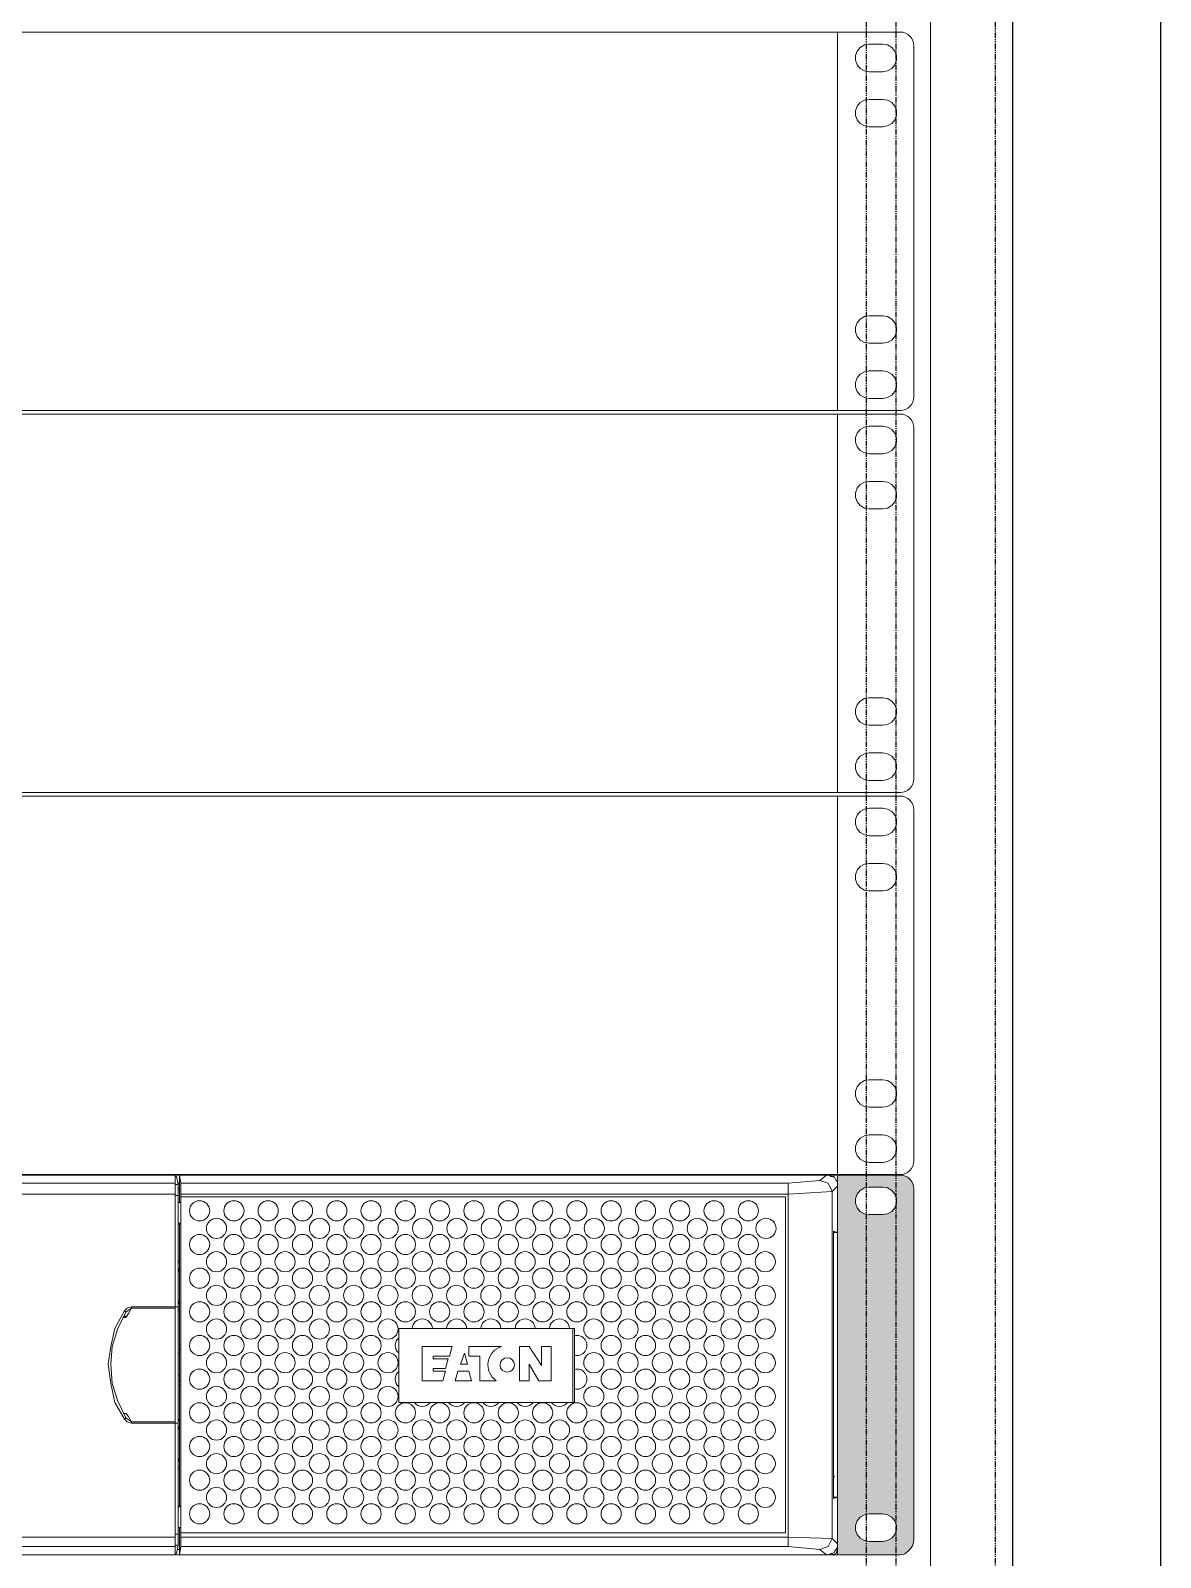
# Model space of a CAD drawing. Header units: millimetres. Extents: x 13198 to 24643, y -4481 to 8091.
# Drawn here: x 16512.4 to 16775.3, y 5222.4 to 5577.7 of the extents above; entities that cross this region are included whole.
import ezdxf

# ---------------------------------------------------------------- set-up
doc = ezdxf.new("R2010")
doc.units = ezdxf.units.MM
doc.header["$MEASUREMENT"] = 0
doc.linetypes.add('PHANTOM', pattern=[2.5, 1.25, -0.25, 0.25, -0.25, 0.25, -0.25])
for name, color, linetype in [('0. FORM', 7, 'Continuous'), ('2730M', 2, 'Continuous'), ('MTG-FRAME', 7, 'Continuous'), ('P', 255, 'Continuous'), ('V-FRAME', 5, 'Continuous')]:
    doc.layers.add(name, color=color, linetype=linetype)

# ---------------------------------------------------------------- blocks, each defined once
blk = doc.blocks.new('ups 9px')
at = {"linetype": 'Continuous', "lineweight": -3}
h = blk.add_hatch(color=254, dxfattribs=at)
h.dxf.hatch_style = 1
h.paths.add_polyline_path([(40880.29, 3627.38), (40865.57, 3627.38), (40864.94, 3627.31), (40864.34, 3627.13), (40863.79, 3626.84), (40863.3, 3626.44), (40862.9, 3625.95), (40862.61, 3625.4), (40862.43, 3624.8), (40862.36, 3624.17), (40862.36, 3542.48), (40862.43, 3541.86), (40862.61, 3541.26, 0.233797), (40865.14, 3539.04), (40865.76, 3538.98), (40880.29, 3538.98)])
h.paths.add_polyline_path([(40872.77, 3618.16), (40869.57, 3618.16), (40868.48, 3618.35), (40867.52, 3618.9), (40866.8, 3619.76), (40866.42, 3620.8), (40866.42, 3621.91), (40866.8, 3622.96), (40867.52, 3623.81), (40868.48, 3624.37), (40869.57, 3624.56), (40872.77, 3624.56), (40873.87, 3624.37), (40874.83, 3623.81), (40875.55, 3622.96), (40875.93, 3621.91), (40875.93, 3620.8), (40875.55, 3619.76), (40874.83, 3618.9), (40873.87, 3618.35)], flags=16)
h.paths.add_polyline_path([(40872.77, 3548.5), (40873.87, 3548.31), (40874.83, 3547.75), (40875.55, 3546.9), (40875.93, 3545.85), (40875.93, 3544.74), (40875.55, 3543.7), (40874.83, 3542.85), (40873.87, 3542.29), (40872.77, 3542.1), (40869.57, 3542.1), (40868.48, 3542.29), (40867.52, 3542.85), (40866.8, 3543.7), (40866.42, 3544.74), (40866.42, 3545.85), (40866.8, 3546.9), (40867.52, 3547.75), (40868.48, 3548.31), (40869.57, 3548.5)], flags=16)
h.paths.add_polyline_path([(41348.94, 3624.17), (41348.88, 3624.8), (41348.69, 3625.4), (41348.4, 3625.95), (41348, 3626.44), (41347.52, 3626.84), (41346.96, 3627.13), (41346.36, 3627.31), (41345.74, 3627.38), (41331.2, 3627.38), (41331.2, 3625.78), (41331.2, 3538.98), (41345.74, 3538.98), (41346.36, 3539.04, 0.235529), (41348.88, 3541.86), (41348.94, 3542.48)])
h.paths.add_polyline_path([(41338.53, 3618.16), (41337.43, 3618.35), (41336.47, 3618.9), (41335.76, 3619.76), (41335.38, 3620.8), (41335.38, 3621.91), (41335.76, 3622.96), (41336.47, 3623.81), (41337.43, 3624.37), (41338.53, 3624.56), (41341.73, 3624.56), (41342.82, 3624.37), (41343.79, 3623.81), (41344.5, 3622.96), (41344.88, 3621.91), (41344.88, 3620.8), (41344.5, 3619.76), (41343.79, 3618.9), (41342.82, 3618.35), (41341.73, 3618.16)], flags=16)
h.paths.add_polyline_path([(41341.73, 3548.5), (41342.82, 3548.31), (41343.79, 3547.75), (41344.5, 3546.9), (41344.88, 3545.85), (41344.88, 3544.74), (41344.5, 3543.7), (41343.79, 3542.85), (41342.82, 3542.29), (41341.73, 3542.1), (41338.53, 3542.1), (41337.43, 3542.29), (41336.47, 3542.85), (41335.76, 3543.7), (41335.38, 3544.74), (41335.38, 3545.85), (41335.76, 3546.9), (41336.47, 3547.75), (41337.43, 3548.31), (41338.53, 3548.5)], flags=16)
at = {"color": 7, "lineweight": 13}
blk.add_line((41331.2, 3539.28), (41331.2, 3539.28), dxfattribs=at)
at = {"layer": '2730M', "color": 7, "lineweight": 13}
for p, q in [((41345.93, 3627.38), (40865.76, 3627.38)), ((41346.36, 3627.31), (41345.74, 3627.38)), ((41345.74, 3627.38), (41345.93, 3627.38)), ((41346.96, 3627.13), (41346.36, 3627.31)), ((41347.52, 3626.84), (41346.96, 3627.13)), ((41348, 3626.44), (41347.52, 3626.84)), ((41348.4, 3625.95), (41348, 3626.44)), ((41348.69, 3625.4), (41348.4, 3625.95)), ((41348.88, 3624.8), (41348.69, 3625.4)), ((41348.94, 3624.17), (41348.88, 3624.8)), ((41348.94, 3542.48), (41348.94, 3624.17)), ((41348.88, 3541.86), (41348.94, 3542.48)), ((40865.76, 3538.98), (41345.74, 3538.98)), ((41345.74, 3538.98), (41346.36, 3539.04))]:
    blk.add_line(p, q, dxfattribs=at)
for points in [[(41331.2, 3627.38), (41331.2, 3538.98)], [(41341.73, 3624.56), (41338.53, 3624.56), (41337.43, 3624.37), (41336.47, 3623.81), (41335.76, 3622.96), (41335.38, 3621.91), (41335.38, 3620.8), (41335.76, 3619.76), (41336.47, 3618.9), (41337.43, 3618.35), (41338.53, 3618.16), (41341.73, 3618.16), (41342.82, 3618.35), (41343.79, 3618.9), (41344.5, 3619.76), (41344.88, 3620.8), (41344.88, 3621.91), (41344.5, 3622.96), (41343.79, 3623.81), (41342.82, 3624.37), (41341.73, 3624.56)], [(41338.53, 3548.5), (41337.43, 3548.31), (41336.47, 3547.75), (41335.76, 3546.9), (41335.38, 3545.85), (41335.38, 3544.74), (41335.76, 3543.7), (41336.47, 3542.85), (41337.43, 3542.29), (41338.53, 3542.1), (41341.73, 3542.1), (41342.82, 3542.29), (41343.79, 3542.85), (41344.5, 3543.7), (41344.88, 3544.74), (41344.88, 3545.85), (41344.5, 3546.9), (41343.79, 3547.75), (41342.82, 3548.31), (41341.73, 3548.5), (41338.53, 3548.5)]]:
    blk.add_lwpolyline(points, dxfattribs=at)
blk.add_arc((41344.8, 3542.97), 4.23, 291.6883, 344.7014, dxfattribs=at)
at = {"layer": 'P', "color": 7, "lineweight": 13}
for points in [[(41331.2, 3627.38), (40881.9, 3627.38)], [(41177.07, 3625.46), (41035.71, 3625.46)], [(41177.07, 3627.38), (41177.07, 3625.46)], [(41177.07, 3627.06), (41177.39, 3627.06)], [(41177.07, 3622.91), (41177.07, 3625.46)], [(41177.07, 3625.14), (41177.71, 3625.14)], [(41177.71, 3625.14), (41177.39, 3627.06)], [(41178.03, 3625.46), (41177.71, 3625.46)], [(41177.71, 3625.46), (41177.71, 3625.46)], [(41177.71, 3625.14), (41177.71, 3622.59)], [(41178.03, 3620.99), (41178.03, 3627.38)], [(41178.35, 3625.46), (41178.03, 3627.38)], [(41319.72, 3625.46), (41178.35, 3625.46)], [(41178.35, 3622.91), (41178.35, 3625.46)], [(41319.72, 3622.91), (41329.93, 3623.55), (41328.97, 3625.46), (41327.06, 3626.1)], [(41327.06, 3626.1), (41319.72, 3625.46)], [(41319.72, 3625.46), (41319.72, 3540.9)], [(41327.06, 3626.1), (41328.65, 3627.38)], [(41331.2, 3624.82), (41331.2, 3625.78), (41330.88, 3626.1), (41330.57, 3626.74), (41330.25, 3627.06), (41329.61, 3627.06), (41329.29, 3627.38), (41328.65, 3627.38)], [(41329.93, 3623.55), (41331.2, 3624.82)], [(41331.2, 3625.78), (41331.2, 3627.38)], [(41331.2, 3624.82), (41331.2, 3540.26)], [(41177.07, 3622.91), (41035.71, 3622.91)], [(41177.07, 3596.74), (41177.07, 3622.91)], [(41177.07, 3622.59), (41177.71, 3622.59)], [(41177.71, 3624.18), (41178.03, 3624.18)], [(41177.71, 3622.59), (41177.71, 3596.74)], [(41177.71, 3620.99), (41178.35, 3620.99)], [(41319.72, 3622.91), (41178.35, 3622.91)], [(41178.35, 3622.91), (41178.35, 3622.27)], [(41178.35, 3622.27), (41319.08, 3622.27)], [(41178.35, 3543.13), (41178.35, 3622.27)], [(41178.35, 3620.99), (41178.35, 3616.21)], [(41319.08, 3622.27), (41319.08, 3544.09)], [(41329.93, 3542.81), (41329.93, 3623.55)], [(41178.35, 3616.21), (41177.71, 3616.21)], [(41177.71, 3615.89), (41178.03, 3615.89)], [(41178.03, 3615.89), (41178.35, 3616.21)], [(41178.03, 3607.59), (41178.03, 3615.89)], [(41330.25, 3614.29), (41331.2, 3613.97)], [(41330.25, 3552.07), (41330.25, 3614.29)], [(41331.2, 3613.97), (41330.25, 3613.97)], [(41330.25, 3613.97), (41330.25, 3552.38)], [(41177.71, 3607.27), (41177.71, 3607.27), (41178.03, 3607.59)], [(41177.71, 3606.63), (41177.71, 3606.95), (41178.03, 3606.95), (41178.03, 3607.27)], [(41178.03, 3607.59), (41178.03, 3607.27)], [(41178.03, 3598.02), (41178.03, 3607.27)], [(41330.25, 3608.55), (41330.25, 3608.87)], [(41178.03, 3605.04), (41177.71, 3605.68)], [(41178.03, 3605.04), (41178.03, 3605.36), (41177.71, 3605.68)], [(41177.71, 3605.04), (41178.03, 3605.04)], [(41330.25, 3602.17), (41330.25, 3602.48)], [(41165.27, 3595.78), (41165.91, 3596.42), (41166.86, 3596.74)], [(41165.59, 3594.19), (41166.22, 3595.15), (41166.86, 3596.42)], [(41165.59, 3595.46), (41166.86, 3596.42)], [(41166.86, 3596.74), (41177.71, 3596.74)], [(41166.86, 3596.74), (41166.86, 3596.42)], [(41166.86, 3596.42), (41177.07, 3596.42)], [(41177.07, 3596.42), (41177.07, 3596.74)], [(41177.07, 3596.42), (41177.07, 3569.94)], [(41178.03, 3598.02), (41177.71, 3598.02)], [(41177.71, 3597.38), (41178.03, 3598.02)], [(41177.71, 3597.38), (41178.03, 3597.7), (41178.03, 3598.02)], [(41177.71, 3596.74), (41177.71, 3585.89)], [(41178.03, 3595.78), (41178.03, 3596.1), (41177.71, 3596.42)], [(41178.03, 3598.02), (41178.03, 3595.78)], [(41165.27, 3595.78), (41163.03, 3591.64), (41162.08, 3587.49), (41161.44, 3583.34), (41162.08, 3578.87), (41163.03, 3574.4), (41165.27, 3570.57)], [(41165.59, 3595.46), (41163.67, 3591.64), (41162.4, 3587.49), (41162.08, 3583.34), (41162.4, 3578.87), (41163.67, 3574.72), (41165.59, 3570.89)], [(41165.27, 3594.51), (41164.95, 3594.19)], [(41164.95, 3594.19), (41165.27, 3594.19)], [(41165.59, 3594.19), (41164.95, 3594.19)], [(41164.95, 3594.19), (41165.27, 3594.19)], [(41164.95, 3594.19), (41165.27, 3594.19)], [(41164.95, 3594.19), (41165.27, 3594.19)], [(41164.95, 3594.19), (41165.27, 3594.19)], [(41164.95, 3594.19), (41165.59, 3594.19)], [(41165.27, 3595.78), (41165.59, 3595.46)], [(41165.27, 3594.51), (41165.59, 3594.51)], [(41165.59, 3594.19), (41165.59, 3594.51), (41165.27, 3594.51)], [(41178.03, 3595.46), (41178.03, 3595.78), (41177.71, 3595.78), (41177.71, 3596.1)], [(41178.03, 3595.78), (41178.03, 3595.46)], [(41178.03, 3595.46), (41178.03, 3585.89)], [(41269.62, 3591.64), (41229.09, 3591.64), (41269.94, 3591.64)], [(41229.09, 3591.64), (41229.41, 3591.64)], [(41229.09, 3574.4), (41229.09, 3591.64), (41229.09, 3574.4)], [(41269.94, 3591.64), (41269.62, 3591.64)], [(41269.62, 3574.4), (41269.62, 3591.64)], [(41269.94, 3574.4), (41269.94, 3591.64)], [(41178.03, 3585.89), (41177.71, 3585.89)], [(41177.71, 3585.89), (41177.71, 3580.47)], [(41178.03, 3587.81), (41178.35, 3587.81)], [(41178.03, 3587.81), (41178.03, 3587.49)], [(41178.03, 3587.81), (41178.03, 3586.85)], [(41178.03, 3586.85), (41178.03, 3587.81)], [(41178.03, 3586.85), (41178.35, 3586.85)], [(41178.03, 3585.89), (41178.03, 3586.85), (41178.03, 3579.51)], [(41241.53, 3587.49), (41234.51, 3587.49), (41241.53, 3587.49)], [(41234.51, 3587.49), (41234.51, 3579.51), (41234.51, 3587.49)], [(41241.53, 3587.49), (41240.9, 3585.25)], [(41240.9, 3585.25), (41241.53, 3587.49)], [(41244.41, 3585.89), (41243.45, 3583.34)], [(41243.45, 3583.34), (41244.41, 3585.89)], [(41244.41, 3585.89), (41245.04, 3583.34)], [(41245.04, 3583.34), (41244.41, 3585.89)], [(41253.02, 3587.49), (41245.36, 3587.49)], [(41253.02, 3587.49), (41245.36, 3587.49)], [(41245.36, 3587.49), (41245.36, 3585.25)], [(41245.36, 3587.49), (41245.36, 3585.25)], [(41259.09, 3587.49), (41257.17, 3587.49)], [(41259.4, 3587.49), (41257.17, 3587.49)], [(41257.17, 3587.49), (41257.17, 3579.51), (41257.17, 3587.49)], [(41262.28, 3583.02), (41259.4, 3587.49), (41262.28, 3583.02)], [(41264.51, 3587.49), (41262.28, 3587.49), (41264.51, 3587.49)], [(41262.28, 3587.49), (41262.28, 3583.02), (41262.28, 3587.49)], [(41264.51, 3579.51), (41264.51, 3587.49), (41264.51, 3579.51)], [(41240.9, 3585.25), (41237.07, 3585.25), (41240.9, 3585.25)], [(41237.07, 3585.25), (41237.07, 3584.61)], [(41237.07, 3584.61), (41237.07, 3585.25)], [(41240.58, 3584.61), (41237.07, 3584.61), (41240.58, 3584.61)], [(41239.94, 3582.38), (41237.07, 3582.38), (41239.94, 3582.38)], [(41237.07, 3582.38), (41237.07, 3581.74), (41237.07, 3582.38)], [(41240.58, 3584.61), (41239.94, 3582.38)], [(41239.94, 3582.38), (41240.58, 3584.61)], [(41245.04, 3583.34), (41243.45, 3583.34), (41245.04, 3583.34)], [(41245.36, 3585.25), (41247.92, 3585.25)], [(41245.36, 3585.25), (41247.92, 3585.25)], [(41247.92, 3585.25), (41247.92, 3579.51)], [(41247.92, 3585.25), (41247.92, 3579.51)], [(41259.4, 3583.34), (41261.64, 3579.51), (41259.4, 3583.34)], [(41259.4, 3579.51), (41259.4, 3583.34), (41259.4, 3579.51)], [(41178.03, 3580.79), (41177.71, 3580.79)], [(41177.71, 3580.47), (41177.71, 3569.62)], [(41178.03, 3580.79), (41178.03, 3570.89)], [(41178.03, 3579.51), (41178.03, 3580.79)], [(41178.03, 3579.51), (41178.35, 3579.51)], [(41178.03, 3579.51), (41178.03, 3578.55)], [(41178.03, 3578.55), (41178.03, 3579.51)], [(41178.03, 3578.55), (41178.35, 3578.55)], [(41178.03, 3578.55), (41178.35, 3578.55)], [(41239.3, 3579.51), (41234.51, 3579.51), (41239.3, 3579.51)], [(41239.94, 3581.74), (41237.07, 3581.74), (41239.94, 3581.74)], [(41239.94, 3581.74), (41239.3, 3579.51)], [(41239.3, 3579.51), (41239.94, 3581.74)], [(41242.81, 3581.74), (41242.17, 3579.51)], [(41242.17, 3579.51), (41242.81, 3581.74)], [(41246, 3579.51), (41242.17, 3579.51)], [(41242.17, 3579.51), (41246, 3579.51)], [(41245.36, 3581.74), (41242.81, 3581.74)], [(41242.81, 3581.74), (41245.36, 3581.74)], [(41245.36, 3581.74), (41246, 3579.51)], [(41246, 3579.51), (41245.36, 3581.74)], [(41251.75, 3579.51), (41247.92, 3579.51)], [(41247.92, 3579.51), (41251.75, 3579.51)], [(41257.17, 3579.51), (41259.4, 3579.51), (41257.17, 3579.51)], [(41261.64, 3579.51), (41264.51, 3579.51), (41261.64, 3579.51)], [(41164.95, 3571.85), (41165.27, 3571.85)], [(41164.95, 3571.85), (41165.59, 3571.85)], [(41164.95, 3571.85), (41165.27, 3571.85)], [(41164.95, 3571.85), (41165.27, 3571.85)], [(41164.95, 3571.85), (41165.27, 3571.85)], [(41164.95, 3571.85), (41165.27, 3571.85)], [(41164.95, 3571.85), (41165.27, 3571.85)], [(41164.95, 3571.85), (41165.27, 3571.85)], [(41164.95, 3571.85), (41164.95, 3571.85), (41165.27, 3571.85)], [(41165.59, 3571.85), (41164.95, 3571.85)], [(41165.27, 3571.85), (41165.59, 3571.85)], [(41165.27, 3571.85), (41165.59, 3571.85), (41165.59, 3571.85)], [(41165.59, 3571.85), (41166.22, 3571.21)], [(41269.94, 3574.4), (41229.09, 3574.4), (41269.62, 3574.4)], [(41229.09, 3574.4), (41229.41, 3574.4)], [(41269.94, 3574.4), (41269.62, 3574.4)], [(41165.27, 3570.57), (41165.59, 3570.89)], [(41166.86, 3569.62), (41165.91, 3569.94), (41165.27, 3570.57)], [(41166.86, 3569.94), (41165.59, 3570.89)], [(41166.22, 3571.21), (41166.86, 3569.94)], [(41177.07, 3569.94), (41166.86, 3569.94)], [(41166.86, 3569.62), (41166.86, 3569.94)], [(41177.71, 3569.62), (41166.86, 3569.62)], [(41177.07, 3569.62), (41177.07, 3569.94)], [(41177.07, 3569.62), (41177.07, 3543.13)], [(41177.71, 3570.25), (41177.71, 3570.57), (41178.03, 3570.57), (41178.03, 3570.89)], [(41177.71, 3569.94), (41177.71, 3570.25), (41178.03, 3570.25), (41178.03, 3570.57)], [(41177.71, 3569.62), (41177.71, 3543.77)], [(41178.03, 3568.34), (41177.71, 3568.66)], [(41178.03, 3568.34), (41178.03, 3568.66), (41177.71, 3568.66)], [(41177.71, 3568.34), (41178.03, 3568.34)], [(41178.03, 3570.89), (41178.03, 3570.57)], [(41178.03, 3570.57), (41178.03, 3568.34)], [(41178.03, 3561.32), (41178.03, 3568.34)], [(41178.03, 3561.32), (41177.71, 3561.32)], [(41177.71, 3560.68), (41178.03, 3561.32)], [(41177.71, 3560.68), (41178.03, 3561), (41178.03, 3561.32)], [(41178.03, 3561.32), (41178.03, 3558.77)], [(41330.25, 3563.87), (41330.25, 3563.87)], [(41178.03, 3558.77), (41178.03, 3559.41), (41177.71, 3559.41), (41177.71, 3559.72)], [(41178.03, 3558.77), (41178.03, 3558.77), (41177.71, 3558.77), (41177.71, 3559.09)], [(41178.03, 3550.47), (41178.03, 3558.77)], [(41178.03, 3558.77), (41178.03, 3558.77)], [(41330.25, 3557.17), (41330.57, 3557.17)], [(41177.71, 3550.47), (41178.03, 3550.47)], [(41178.35, 3550.15), (41177.71, 3550.15)], [(41178.03, 3550.47), (41178.35, 3550.15)], [(41178.35, 3550.15), (41178.35, 3545.36)], [(41331.2, 3552.38), (41330.25, 3552.38)], [(41330.25, 3552.07), (41331.2, 3552.38)], [(41035.71, 3543.13), (41177.07, 3543.13)], [(41177.07, 3543.77), (41177.71, 3543.77)], [(41177.07, 3540.9), (41177.07, 3543.13)], [(41178.35, 3545.36), (41177.71, 3545.36)], [(41177.71, 3543.77), (41177.71, 3541.22)], [(41178.03, 3538.98), (41178.03, 3545.36)], [(41319.08, 3544.09), (41178.35, 3544.09)], [(41319.72, 3543.13), (41178.35, 3543.13)], [(41178.35, 3540.9), (41178.35, 3543.13)], [(41327.06, 3540.26), (41328.97, 3540.9), (41329.93, 3542.81), (41319.72, 3543.13)], [(41329.93, 3542.81), (41331.2, 3541.54)], [(41035.71, 3540.9), (41177.07, 3540.9)], [(41177.07, 3541.22), (41177.71, 3541.22)], [(41177.07, 3538.98), (41177.07, 3540.9)], [(41177.39, 3539.3), (41177.07, 3539.3)], [(41177.71, 3541.22), (41177.39, 3539.3)], [(41177.71, 3540.26), (41178.03, 3540.26)], [(41178.35, 3540.9), (41178.03, 3538.98)], [(41178.35, 3540.9), (41319.72, 3540.9)], [(41319.72, 3540.9), (41327.06, 3540.26)], [(41327.06, 3540.26), (41328.65, 3538.98)], [(41328.65, 3538.98), (41328.97, 3538.98), (41329.61, 3539.3), (41329.93, 3539.3)], [(41329.93, 3539.3), (41330.57, 3539.62), (41330.57, 3539.94), (41330.88, 3540.26), (41331.2, 3540.9), (41331.2, 3541.54)], [(41329.93, 3538.98), (41330.88, 3539.3), (41331.2, 3540.26)], [(41329.93, 3538.98), (41329.93, 3539.3)], [(41331.2, 3540.26), (41330.88, 3540.26)], [(40883.18, 3538.98), (41329.93, 3538.98)], [(41319.72, 3538.98), (41319.08, 3538.98)]]:
    blk.add_lwpolyline(points, dxfattribs=at)
for centre, radius in [((41182.74, 3619.05), 2.35), ((41190.72, 3619.05), 2.35), ((41198.7, 3619.05), 2.35), ((41206.68, 3619.05), 2.35), ((41214.66, 3619.05), 2.35), ((41222.64, 3619.05), 2.35), ((41230.62, 3619.05), 2.35), ((41238.6, 3619.05), 2.35), ((41246.58, 3619.05), 2.35), ((41254.56, 3619.05), 2.35), ((41262.55, 3619.05), 2.35), ((41270.53, 3619.05), 2.35), ((41278.51, 3619.05), 2.35), ((41286.49, 3619.05), 2.35), ((41294.47, 3619.05), 2.35), ((41302.45, 3619.05), 2.35), ((41310.43, 3619.05), 2.35), ((41186.67, 3614.96), 2.35), ((41194.66, 3614.96), 2.35), ((41202.65, 3614.96), 2.35), ((41210.64, 3614.96), 2.35), ((41218.63, 3614.96), 2.35), ((41226.62, 3614.96), 2.35), ((41234.62, 3614.96), 2.35), ((41242.61, 3614.96), 2.35), ((41250.6, 3614.96), 2.35), ((41258.59, 3614.96), 2.35), ((41266.58, 3614.96), 2.35), ((41274.57, 3614.96), 2.35), ((41282.57, 3614.96), 2.35), ((41290.56, 3614.96), 2.35), ((41298.55, 3614.96), 2.35), ((41306.54, 3614.96), 2.35), ((41314.53, 3614.96), 2.35), ((41182.74, 3611.21), 2.35), ((41190.72, 3611.21), 2.35), ((41198.7, 3611.21), 2.35), ((41206.68, 3611.21), 2.35), ((41214.66, 3611.21), 2.35), ((41222.64, 3611.21), 2.35), ((41230.62, 3611.21), 2.35), ((41238.6, 3611.21), 2.35), ((41246.58, 3611.21), 2.35), ((41254.56, 3611.21), 2.35), ((41262.55, 3611.21), 2.35), ((41270.53, 3611.21), 2.35), ((41278.51, 3611.21), 2.35), ((41286.49, 3611.21), 2.35), ((41294.47, 3611.21), 2.35), ((41302.45, 3611.21), 2.35), ((41310.43, 3611.21), 2.35), ((41186.67, 3607.2), 2.35), ((41194.65, 3607.2), 2.35), ((41202.63, 3607.2), 2.35), ((41210.61, 3607.2), 2.35), ((41218.59, 3607.2), 2.35), ((41226.57, 3607.2), 2.35), ((41234.55, 3607.2), 2.35), ((41242.53, 3607.2), 2.35), ((41250.51, 3607.2), 2.35), ((41258.49, 3607.2), 2.35), ((41266.48, 3607.2), 2.35), ((41274.46, 3607.2), 2.35), ((41282.44, 3607.2), 2.35), ((41290.42, 3607.2), 2.35), ((41298.4, 3607.2), 2.35), ((41306.38, 3607.2), 2.35), ((41314.36, 3607.2), 2.35), ((41182.74, 3603.38), 2.35), ((41190.72, 3603.38), 2.35), ((41198.7, 3603.38), 2.35), ((41206.68, 3603.38), 2.35), ((41214.66, 3603.38), 2.35), ((41222.64, 3603.38), 2.35), ((41230.62, 3603.38), 2.35), ((41238.6, 3603.38), 2.35), ((41246.58, 3603.38), 2.35), ((41254.56, 3603.38), 2.35), ((41262.55, 3603.38), 2.35), ((41270.53, 3603.38), 2.35), ((41278.51, 3603.38), 2.35), ((41286.49, 3603.38), 2.35), ((41294.47, 3603.38), 2.35), ((41302.45, 3603.38), 2.35), ((41310.43, 3603.38), 2.35), ((41186.67, 3599.37), 2.35), ((41194.65, 3599.37), 2.35), ((41202.63, 3599.37), 2.35), ((41210.61, 3599.37), 2.35), ((41218.59, 3599.37), 2.35), ((41226.57, 3599.37), 2.35), ((41234.55, 3599.37), 2.35), ((41242.53, 3599.37), 2.35), ((41250.51, 3599.37), 2.35), ((41258.49, 3599.37), 2.35), ((41266.48, 3599.37), 2.35), ((41274.46, 3599.37), 2.35), ((41282.44, 3599.37), 2.35), ((41290.42, 3599.37), 2.35), ((41298.4, 3599.37), 2.35), ((41306.38, 3599.37), 2.35), ((41314.36, 3599.37), 2.35), ((41182.74, 3595.55), 2.35), ((41190.72, 3595.55), 2.35), ((41198.7, 3595.55), 2.35), ((41206.68, 3595.55), 2.35), ((41214.66, 3595.55), 2.35), ((41222.64, 3595.55), 2.35), ((41230.62, 3595.55), 2.35), ((41238.6, 3595.55), 2.35), ((41246.58, 3595.55), 2.35), ((41254.56, 3595.55), 2.35), ((41262.55, 3595.55), 2.35), ((41270.53, 3595.55), 2.35), ((41278.51, 3595.55), 2.35), ((41286.49, 3595.55), 2.35), ((41294.47, 3595.55), 2.35), ((41302.45, 3595.55), 2.35), ((41310.43, 3595.55), 2.35), ((41186.67, 3591.53), 2.35), ((41194.65, 3591.53), 2.35), ((41202.63, 3591.53), 2.35), ((41210.61, 3591.53), 2.35), ((41218.59, 3591.53), 2.35), ((41226.57, 3591.53), 2.35), ((41274.46, 3591.53), 2.35), ((41282.44, 3591.53), 2.35), ((41290.42, 3591.53), 2.35), ((41298.4, 3591.53), 2.35), ((41306.38, 3591.53), 2.35), ((41314.36, 3591.53), 2.35), ((41182.74, 3587.71), 2.35), ((41190.72, 3587.71), 2.35), ((41198.7, 3587.71), 2.35), ((41206.68, 3587.71), 2.35), ((41214.66, 3587.71), 2.35), ((41222.64, 3587.71), 2.35), ((41278.51, 3587.71), 2.35), ((41286.49, 3587.71), 2.35), ((41294.47, 3587.71), 2.35), ((41302.45, 3587.71), 2.35), ((41310.43, 3587.71), 2.35), ((41186.67, 3583.7), 2.35), ((41194.65, 3583.7), 2.35), ((41202.63, 3583.7), 2.35), ((41210.61, 3583.7), 2.35), ((41218.59, 3583.7), 2.35), ((41226.57, 3583.7), 2.35), ((41274.46, 3583.7), 2.35), ((41282.44, 3583.7), 2.35), ((41290.42, 3583.7), 2.35), ((41298.4, 3583.7), 2.35), ((41306.38, 3583.7), 2.35), ((41314.36, 3583.7), 2.35), ((41182.74, 3579.88), 2.35), ((41190.72, 3579.88), 2.35), ((41198.7, 3579.88), 2.35), ((41206.68, 3579.88), 2.35), ((41214.66, 3579.88), 2.35), ((41222.64, 3579.88), 2.35), ((41254.32, 3583.19), 1.68), ((41278.51, 3579.88), 2.35), ((41286.49, 3579.88), 2.35), ((41294.47, 3579.88), 2.35), ((41302.45, 3579.88), 2.35), ((41310.43, 3579.88), 2.35), ((41186.67, 3575.86), 2.35), ((41194.65, 3575.86), 2.35), ((41202.63, 3575.86), 2.35), ((41210.61, 3575.86), 2.35), ((41218.59, 3575.86), 2.35), ((41226.57, 3575.86), 2.35), ((41274.46, 3575.86), 2.35), ((41282.44, 3575.86), 2.35), ((41290.42, 3575.86), 2.35), ((41298.4, 3575.86), 2.35), ((41306.38, 3575.86), 2.35), ((41314.36, 3575.86), 2.35), ((41182.74, 3572.04), 2.35), ((41190.72, 3572.04), 2.35), ((41198.7, 3572.04), 2.35), ((41206.68, 3572.04), 2.35), ((41214.66, 3572.04), 2.35), ((41222.64, 3572.04), 2.35), ((41230.62, 3572.04), 2.35), ((41238.6, 3572.04), 2.35), ((41246.58, 3572.04), 2.35), ((41254.56, 3572.04), 2.35), ((41262.55, 3572.04), 2.35), ((41270.53, 3572.04), 2.35), ((41278.51, 3572.04), 2.35), ((41286.49, 3572.04), 2.35), ((41294.47, 3572.04), 2.35), ((41302.45, 3572.04), 2.35), ((41310.43, 3572.04), 2.35), ((41186.67, 3568.03), 2.35), ((41194.65, 3568.03), 2.35), ((41202.63, 3568.03), 2.35), ((41210.61, 3568.03), 2.35), ((41218.59, 3568.03), 2.35), ((41226.57, 3568.03), 2.35), ((41234.55, 3568.03), 2.35), ((41242.53, 3568.03), 2.35), ((41250.51, 3568.03), 2.35), ((41258.49, 3568.03), 2.35), ((41266.48, 3568.03), 2.35), ((41274.46, 3568.03), 2.35), ((41282.44, 3568.03), 2.35), ((41290.42, 3568.03), 2.35), ((41298.4, 3568.03), 2.35), ((41306.38, 3568.03), 2.35), ((41314.36, 3568.03), 2.35), ((41182.74, 3564.21), 2.35), ((41190.72, 3564.21), 2.35), ((41198.7, 3564.21), 2.35), ((41206.68, 3564.21), 2.35), ((41214.66, 3564.21), 2.35), ((41222.64, 3564.21), 2.35), ((41230.62, 3564.21), 2.35), ((41238.6, 3564.21), 2.35), ((41246.58, 3564.21), 2.35), ((41254.56, 3564.21), 2.35), ((41262.55, 3564.21), 2.35), ((41270.53, 3564.21), 2.35), ((41278.51, 3564.21), 2.35), ((41286.49, 3564.21), 2.35), ((41294.47, 3564.21), 2.35), ((41302.45, 3564.21), 2.35), ((41310.43, 3564.21), 2.35), ((41186.67, 3560.2), 2.35), ((41194.65, 3560.2), 2.35), ((41202.63, 3560.2), 2.35), ((41210.61, 3560.2), 2.35), ((41218.59, 3560.2), 2.35), ((41226.57, 3560.2), 2.35), ((41234.55, 3560.2), 2.35), ((41242.53, 3560.2), 2.35), ((41250.51, 3560.2), 2.35), ((41258.49, 3560.2), 2.35), ((41266.48, 3560.2), 2.35), ((41274.46, 3560.2), 2.35), ((41282.44, 3560.2), 2.35), ((41290.42, 3560.2), 2.35), ((41298.4, 3560.2), 2.35), ((41306.38, 3560.2), 2.35), ((41314.36, 3560.2), 2.35), ((41182.74, 3556.37), 2.35), ((41190.72, 3556.37), 2.35), ((41198.7, 3556.37), 2.35), ((41206.68, 3556.37), 2.35), ((41214.66, 3556.37), 2.35), ((41222.64, 3556.37), 2.35), ((41230.62, 3556.37), 2.35), ((41238.6, 3556.37), 2.35), ((41246.58, 3556.37), 2.35), ((41254.56, 3556.37), 2.35), ((41262.55, 3556.37), 2.35), ((41270.53, 3556.37), 2.35), ((41278.51, 3556.37), 2.35), ((41286.49, 3556.37), 2.35), ((41294.47, 3556.37), 2.35), ((41302.45, 3556.37), 2.35), ((41310.43, 3556.37), 2.35), ((41186.67, 3552.36), 2.35), ((41194.65, 3552.36), 2.35), ((41202.63, 3552.36), 2.35), ((41210.61, 3552.36), 2.35), ((41218.59, 3552.36), 2.35), ((41226.57, 3552.36), 2.35), ((41234.55, 3552.36), 2.35), ((41242.53, 3552.36), 2.35), ((41250.51, 3552.36), 2.35), ((41258.49, 3552.36), 2.35), ((41266.48, 3552.36), 2.35), ((41274.46, 3552.36), 2.35), ((41282.44, 3552.36), 2.35), ((41290.42, 3552.36), 2.35), ((41298.4, 3552.36), 2.35), ((41306.38, 3552.36), 2.35), ((41314.36, 3552.36), 2.35), ((41182.74, 3548.54), 2.35), ((41190.72, 3548.54), 2.35), ((41198.7, 3548.54), 2.35), ((41206.68, 3548.54), 2.35), ((41214.66, 3548.54), 2.35), ((41222.64, 3548.54), 2.35), ((41230.62, 3548.54), 2.35), ((41238.6, 3548.54), 2.35), ((41246.58, 3548.54), 2.35), ((41254.56, 3548.54), 2.35), ((41262.55, 3548.54), 2.35), ((41270.53, 3548.54), 2.35), ((41278.51, 3548.54), 2.35), ((41286.49, 3548.54), 2.35), ((41294.47, 3548.54), 2.35), ((41302.45, 3548.54), 2.35), ((41310.43, 3548.54), 2.35)]:
    blk.add_circle(centre, radius, dxfattribs=at)
for centre, radius, start, end in [((41234.55, 3591.53), 2.35, 2.4785, 177.5215), ((41242.53, 3591.53), 2.35, 2.4785, 177.5215), ((41250.51, 3591.53), 2.35, 2.4785, 177.5215), ((41258.49, 3591.53), 2.35, 2.4785, 177.5215), ((41266.48, 3591.53), 2.35, 2.4785, 177.5215), ((41230.62, 3587.71), 2.35, 130.6064, 229.3936), ((41270.53, 3587.71), 2.35, 255.4543, 104.5457), ((41254.32, 3583.19), 4.49, 106.7616, 235.0579), ((41270.53, 3579.88), 2.35, 255.4543, 104.5457), ((41230.62, 3579.88), 2.35, 130.6064, 229.3936), ((41234.55, 3575.86), 2.35, 218.3756, 321.6244), ((41242.53, 3575.86), 2.35, 218.3756, 321.6244), ((41250.51, 3575.86), 2.35, 218.3756, 321.6244), ((41258.49, 3575.86), 2.35, 218.3756, 321.6244), ((41266.48, 3575.86), 2.35, 218.3756, 321.6244)]:
    blk.add_arc(centre, radius, start, end, dxfattribs=at)
blk = doc.blocks.new('blank 2u')
at = {"layer": '2730M', "color": 250, "lineweight": 0}
for p, q in [((41140.95, 4634.17), (41140.66, 4633.62)), ((41141.35, 4634.65), (41140.95, 4634.17)), ((41141.84, 4635.05), (41141.35, 4634.65)), ((41142.39, 4635.35), (41141.84, 4635.05)), ((41142.99, 4635.53), (41142.39, 4635.35)), ((41143.61, 4635.59), (41142.99, 4635.53)), ((41143.81, 4635.59), (41143.61, 4635.59)), ((41623.98, 4635.59), (41143.81, 4635.59)), ((41624.41, 4635.53), (41623.78, 4635.59)), ((41623.78, 4635.59), (41623.98, 4635.59)), ((41625.01, 4635.35), (41624.41, 4635.53)), ((41625.56, 4635.05), (41625.01, 4635.35)), ((41626.05, 4634.65), (41625.56, 4635.05)), ((41626.45, 4634.17), (41626.05, 4634.65)), ((41626.74, 4633.62), (41626.45, 4634.17)), ((41140.47, 4633.02), (41140.41, 4632.39)), ((41140.41, 4632.39), (41140.41, 4550.7)), ((41140.66, 4633.62), (41140.47, 4633.02)), ((41626.92, 4633.02), (41626.74, 4633.62)), ((41626.99, 4632.39), (41626.92, 4633.02)), ((41626.99, 4550.7), (41626.99, 4632.39)), ((41140.41, 4550.7), (41140.47, 4550.07)), ((41140.47, 4550.07), (41140.66, 4549.47)), ((41140.66, 4549.47), (41140.95, 4548.92)), ((41140.95, 4548.92), (41141.35, 4548.44)), ((41626.05, 4548.44), (41626.45, 4548.92)), ((41626.45, 4548.92), (41626.74, 4549.47)), ((41626.74, 4549.47), (41626.92, 4550.07)), ((41626.92, 4550.07), (41626.99, 4550.7)), ((41141.35, 4548.44), (41141.84, 4548.04)), ((41141.84, 4548.04), (41142.39, 4547.74)), ((41142.39, 4547.74), (41142.99, 4547.56)), ((41142.99, 4547.56), (41143.61, 4547.5)), ((41143.61, 4547.5), (41143.81, 4547.5)), ((41143.81, 4547.5), (41623.98, 4547.5)), ((41609.25, 4547.5), (41609.25, 4547.5)), ((41623.78, 4547.5), (41624.41, 4547.56)), ((41624.41, 4547.56), (41625.01, 4547.74)), ((41625.01, 4547.74), (41625.56, 4548.04)), ((41625.56, 4548.04), (41626.05, 4548.44))]:
    blk.add_line(p, q, dxfattribs=at)
for points in [[(41158.34, 4547.5), (41158.34, 4635.59)], [(41609.25, 4635.59), (41609.25, 4547.5)], [(41147.62, 4626.37), (41150.82, 4626.37), (41151.92, 4626.57), (41152.88, 4627.12), (41153.59, 4627.97), (41153.97, 4629.02), (41153.97, 4630.13), (41153.59, 4631.18), (41152.88, 4632.03), (41151.92, 4632.58), (41150.82, 4632.78), (41147.62, 4632.78), (41146.53, 4632.58), (41145.56, 4632.03), (41144.85, 4631.18), (41144.47, 4630.13), (41144.47, 4629.02), (41144.85, 4627.97), (41145.56, 4627.12), (41146.53, 4626.57), (41147.62, 4626.37)], [(41619.78, 4632.78), (41616.58, 4632.78), (41615.48, 4632.58), (41614.52, 4632.03), (41613.8, 4631.18), (41613.42, 4630.13), (41613.42, 4629.02), (41613.8, 4627.97), (41614.52, 4627.12), (41615.48, 4626.57), (41616.58, 4626.37), (41619.78, 4626.37), (41620.87, 4626.57), (41621.83, 4627.12), (41622.55, 4627.97), (41622.93, 4629.02), (41622.93, 4630.13), (41622.55, 4631.18), (41621.83, 4632.03), (41620.87, 4632.58), (41619.78, 4632.78)], [(41147.62, 4613.53), (41150.82, 4613.53), (41151.92, 4613.73), (41152.88, 4614.28), (41153.59, 4615.13), (41153.97, 4616.18), (41153.97, 4617.29), (41153.59, 4618.33), (41152.88, 4619.19), (41151.92, 4619.74), (41150.82, 4619.93), (41147.62, 4619.93), (41146.53, 4619.74), (41145.56, 4619.19), (41144.85, 4618.33), (41144.47, 4617.29), (41144.47, 4616.18), (41144.85, 4615.13), (41145.56, 4614.28), (41146.53, 4613.73), (41147.62, 4613.53)], [(41616.58, 4613.53), (41619.78, 4613.53), (41620.87, 4613.73), (41621.83, 4614.28), (41622.55, 4615.13), (41622.93, 4616.18), (41622.93, 4617.29), (41622.55, 4618.33), (41621.83, 4619.19), (41620.87, 4619.74), (41619.78, 4619.93), (41616.58, 4619.93), (41615.48, 4619.74), (41614.52, 4619.19), (41613.8, 4618.33), (41613.42, 4617.29), (41613.42, 4616.18), (41613.8, 4615.13), (41614.52, 4614.28), (41615.48, 4613.73), (41616.58, 4613.53)], [(41147.62, 4563.16), (41150.82, 4563.16), (41151.92, 4563.35), (41152.88, 4563.9), (41153.59, 4564.76), (41153.97, 4565.8), (41153.97, 4566.91), (41153.59, 4567.96), (41152.88, 4568.81), (41151.92, 4569.36), (41150.82, 4569.56), (41147.62, 4569.56), (41146.53, 4569.36), (41145.56, 4568.81), (41144.85, 4567.96), (41144.47, 4566.91), (41144.47, 4565.8), (41144.85, 4564.76), (41145.56, 4563.9), (41146.53, 4563.35), (41147.62, 4563.16)], [(41616.58, 4563.16), (41619.78, 4563.16), (41620.87, 4563.35), (41621.83, 4563.9), (41622.55, 4564.76), (41622.93, 4565.8), (41622.93, 4566.91), (41622.55, 4567.96), (41621.83, 4568.81), (41620.87, 4569.36), (41619.78, 4569.56), (41616.58, 4569.56), (41615.48, 4569.36), (41614.52, 4568.81), (41613.8, 4567.96), (41613.42, 4566.91), (41613.42, 4565.8), (41613.8, 4564.76), (41614.52, 4563.9), (41615.48, 4563.35), (41616.58, 4563.16)], [(41147.62, 4550.31), (41150.82, 4550.31), (41151.92, 4550.51), (41152.88, 4551.06), (41153.59, 4551.91), (41153.97, 4552.96), (41153.97, 4554.07), (41153.59, 4555.12), (41152.88, 4555.97), (41151.92, 4556.52), (41150.82, 4556.72), (41147.62, 4556.72), (41146.53, 4556.52), (41145.56, 4555.97), (41144.85, 4555.12), (41144.47, 4554.07), (41144.47, 4552.96), (41144.85, 4551.91), (41145.56, 4551.06), (41146.53, 4550.51), (41147.62, 4550.31)], [(41616.58, 4556.72), (41615.48, 4556.52), (41614.52, 4555.97), (41613.8, 4555.12), (41613.42, 4554.07), (41613.42, 4552.96), (41613.8, 4551.91), (41614.52, 4551.06), (41615.48, 4550.51), (41616.58, 4550.31), (41619.78, 4550.31), (41620.87, 4550.51), (41621.83, 4551.06), (41622.55, 4551.91), (41622.93, 4552.96), (41622.93, 4554.07), (41622.55, 4555.12), (41621.83, 4555.97), (41620.87, 4556.52), (41619.78, 4556.72), (41616.58, 4556.72)]]:
    blk.add_lwpolyline(points, dxfattribs=at)

msp = doc.modelspace()

# ---------------------------------------------------------------- linework, layer by layer
at = {"layer": '0. FORM', "color": 7, "linetype": 'Continuous', "lineweight": 13}
msp.add_line((16721.80869, 6689.34267), (16721.80869, 5044.69267), dxfattribs=at)
at = {"layer": 'MTG-FRAME', "color": 4, "linetype": 'PHANTOM'}
for p, q in [((16706.80859, 6714.75801), (16706.80859, 4994.75801)), ((16713.75859, 6714.75801), (16713.75859, 4994.75801)), ((16736.80859, 6714.75801), (16736.80859, 4994.75801))]:
    msp.add_line(p, q, dxfattribs=at)
at = {"layer": 'V-FRAME'}
for p, q in [((16740.90848, 6715.75801), (16740.90848, 4993.75801)), ((16775.30848, 6715.75801), (16775.30848, 4993.75801))]:
    msp.add_line(p, q, dxfattribs=at)

# ---------------------------------------------------------------- block references
at = {"color": 7, "linetype": 'Continuous', "lineweight": -3}
for p in [(-24909.06844, 941.79466), (-24909.06844, 852.89466), (-24909.06844, 763.99466)]:
    msp.add_blockref('blank 2u', p, dxfattribs=at)
at = {"color": 4, "linetype": 'Continuous', "lineweight": -3}
msp.add_blockref('ups 9px', (-24631.02071, 1684.01746), dxfattribs=at)

doc.saveas('drawing.dxf')
